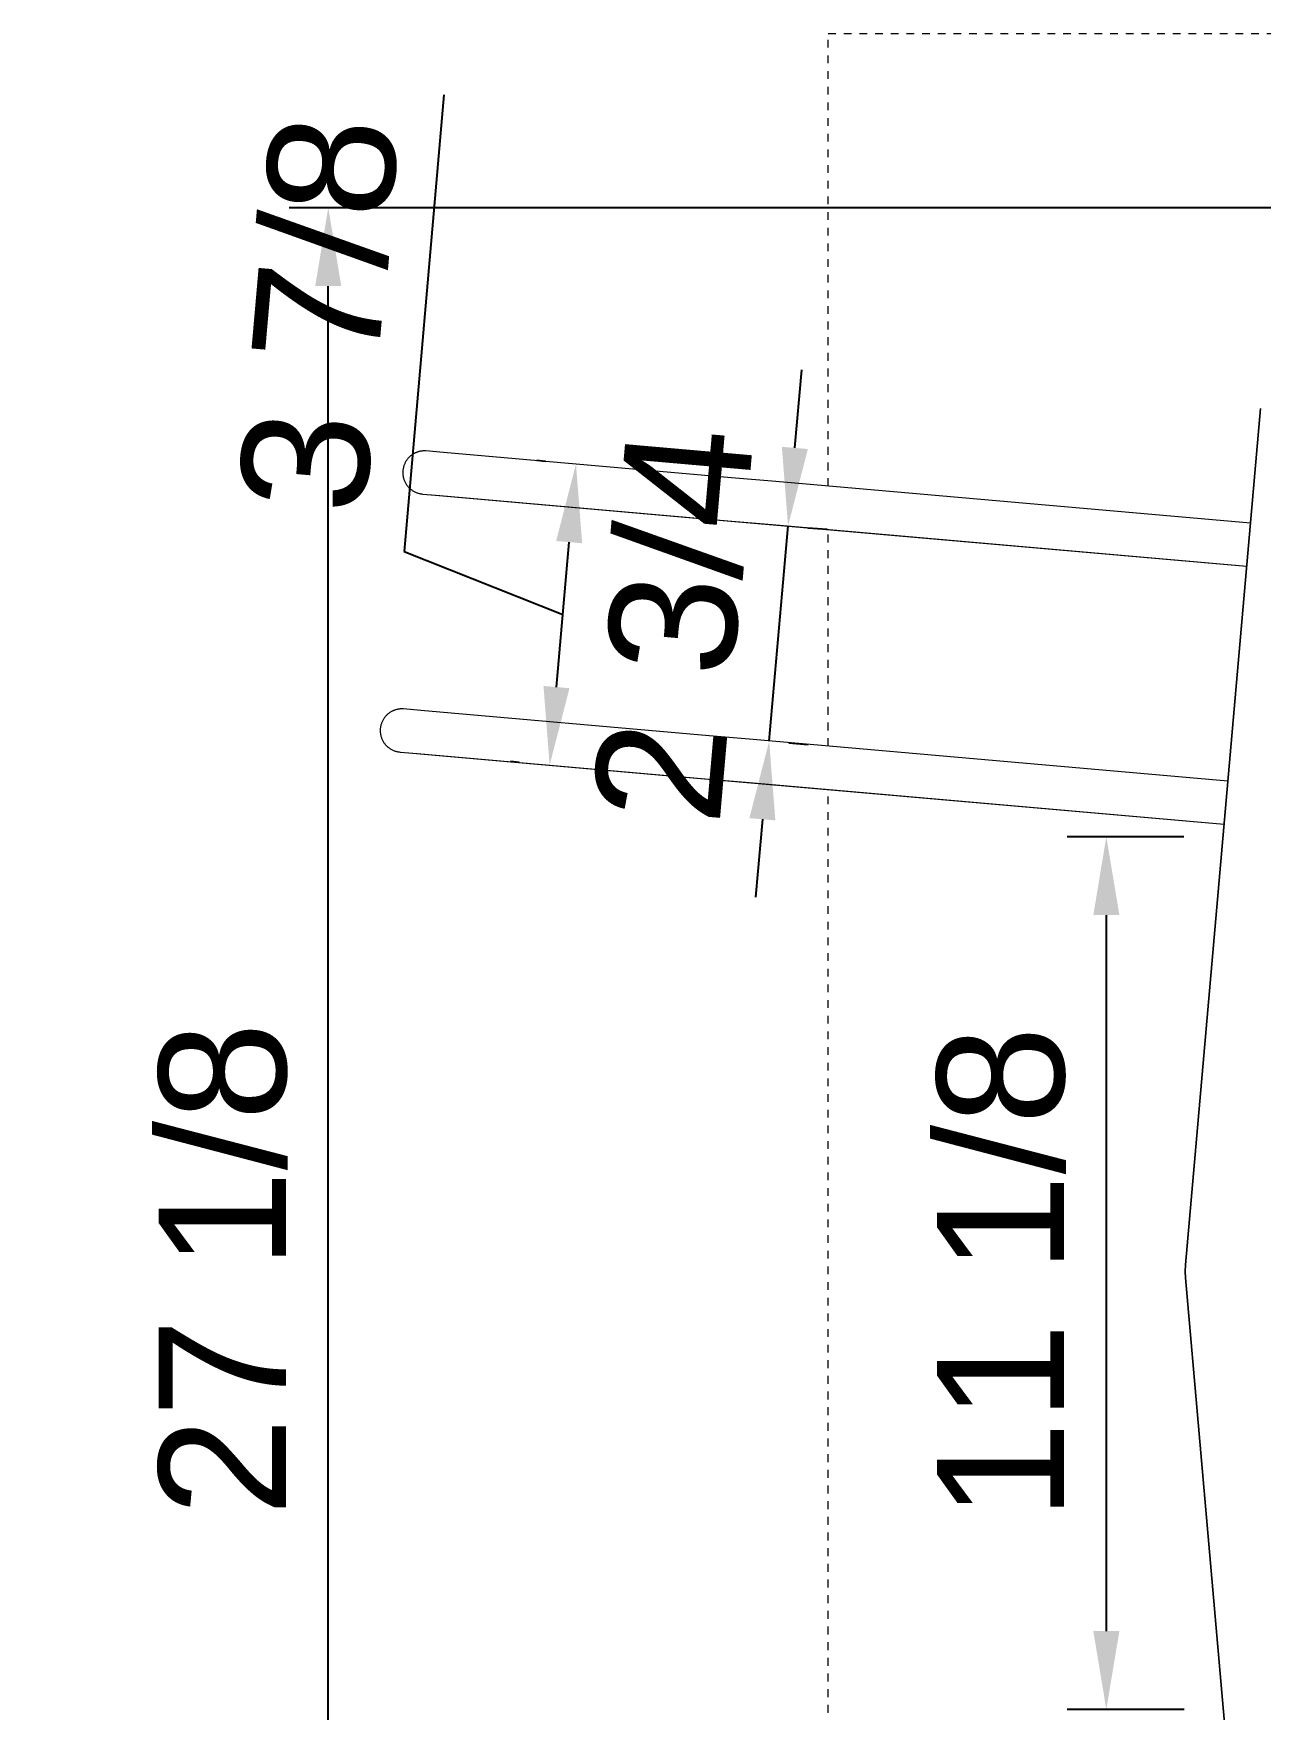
# Model space of a CAD drawing. Header units: inches. Extents: x -10 to 196, y -3 to 133.
# Drawn here: x -9.6 to 6.07, y 55.18 to 76.58 of the extents above; entities that cross this region are included whole.
import ezdxf

# ---------------------------------------------------------------- set-up
doc = ezdxf.new("R2010")
doc.units = ezdxf.units.IN
doc.linetypes.add('HIDDEN', pattern=[1.905, 1.27, -0.635])
for name, color, linetype, lineweight in [('ZANO_R', 7, 'Continuous', 0), ('ZANO_R_przerywana', 250, 'HIDDEN', 0), ('ZANO_W', 1, 'Continuous', 0)]:
    doc.layers.add(name, color=color, linetype=linetype, lineweight=lineweight)
doc.styles.get("Standard").update_dxf_attribs({"font": 'arial.ttf'})
doc.dimstyles.new('amerykanie', dxfattribs={"dimtxt": 50, "dimasz": 50, "dimexe": 0.5, "dimexo": 0.5, "dimgap": 1, "dimtad": 1, "dimdec": 0, "dimzin": 0, "dimlunit": 5, "dimtxsty": 'Standard', "dimcen": 0.09, "dimclrd": 1, "dimclre": 1, "dimclrt": 1, "dimazin": 0, "dimtfac": 1, "dimtdec": 0, "dimtmove": 0, "dimatfit": 3, "dimfxl": 1, "dimtzin": 0, "dimarcsym": 1})

# ---------------------------------------------------------------- blocks, each defined once
blk = doc.blocks.new('*D384')
at = {"layer": 'ZANO_W', "color": 1, "lineweight": -2}
for p, q in [((10.283, 72.002), (8.648, 72.002)), ((9.148, 50.753), (9.148, 71.002)), ((10.011, 49.753), (8.648, 49.753))]:
    blk.add_line(p, q, dxfattribs=at)
at = {"layer": 'ZANO_W', "color": 1}
for points in [[(9.314, 71.002), (8.981, 71.002), (9.148, 72.002)], [(8.981, 50.753), (9.314, 50.753), (9.148, 49.753)]]:
    blk.add_solid(points, dxfattribs=at)
at = {"layer": 'ZANO_W', "color": 1, "insert": (7.808, 60.877), "char_height": 1.625, "attachment_point": 5, "rotation": 90}
blk.add_mtext('22 1/4', dxfattribs=at)
blk = doc.blocks.new('*D385')
at = {"layer": 'ZANO_W', "color": 1, "lineweight": -2}
for p, q in [((0.122, 71.29), (0.209, 72.287)), ((-0.206, 67.545), (0.035, 70.294)), ((0.288, 70.272), (0.533, 70.251)), ((0.047, 67.523), (0.292, 67.502)), ((-0.293, 66.549), (-0.38, 65.553))]:
    blk.add_line(p, q, dxfattribs=at)
at = {"layer": 'ZANO_W', "color": 1}
for points in [[(-0.044, 71.305), (0.288, 71.276), (0.035, 70.294)], [(-0.127, 66.534), (-0.459, 66.563), (-0.206, 67.545)]]:
    blk.add_solid(points, dxfattribs=at)
at = {"layer": 'ZANO_W', "color": 1, "insert": (-1.421, 69.037), "char_height": 1.625, "attachment_point": 5, "rotation": 84.9999}
blk.add_mtext('2 3/4', dxfattribs=at)
blk = doc.blocks.new('*D386')
at = {"layer": 'ZANO_W', "color": 1, "lineweight": -2}
for p, q in [((-4.359, 75.801), (-4.869, 69.969)), ((-3.064, 71.118), (-3.171, 71.128)), ((-2.922, 68.236), (-2.76, 70.088)), ((-4.869, 69.969), (-2.841, 69.162)), ((-3.4, 67.274), (-3.507, 67.284))]:
    blk.add_line(p, q, dxfattribs=at)
at = {"layer": 'ZANO_W', "color": 1}
for points in [[(-2.594, 70.073), (-2.926, 70.102), (-2.673, 71.084)], [(-3.088, 68.251), (-2.756, 68.222), (-3.009, 67.24)]]:
    blk.add_solid(points, dxfattribs=at)
at = {"layer": 'ZANO_W', "color": 1, "insert": (-5.95, 73.002), "char_height": 1.625, "attachment_point": 5, "rotation": 85}
blk.add_mtext('3 7/8', dxfattribs=at)
blk = doc.blocks.new('*D387')
at = {"layer": 'ZANO_W', "color": 1, "lineweight": -2}
for p, q in [((6.561, 74.358), (-6.336, 74.358)), ((-5.836, 48.25), (-5.836, 73.358)), ((6.522, 47.25), (-6.336, 47.25))]:
    blk.add_line(p, q, dxfattribs=at)
at = {"layer": 'ZANO_W', "color": 1}
for points in [[(-5.67, 73.358), (-6.003, 73.358), (-5.836, 74.358)], [(-6.003, 48.25), (-5.67, 48.25), (-5.836, 47.25)]]:
    blk.add_solid(points, dxfattribs=at)
at = {"layer": 'ZANO_W', "color": 1, "insert": (-7.177, 60.804), "char_height": 1.625, "attachment_point": 5, "rotation": 90}
blk.add_mtext('27 1/8', dxfattribs=at)
blk = doc.blocks.new('*D392')
at = {"layer": 'ZANO_W', "color": 1, "lineweight": -2}
for p, q in [((5.089, 66.325), (3.599, 66.325)), ((4.099, 65.325), (4.099, 56.181)), ((5.093, 55.181), (3.599, 55.181))]:
    blk.add_line(p, q, dxfattribs=at)
at = {"layer": 'ZANO_W', "color": 1}
for points in [[(4.266, 65.325), (3.933, 65.325), (4.099, 66.325)], [(3.933, 56.181), (4.266, 56.181), (4.099, 55.181)]]:
    blk.add_solid(points, dxfattribs=at)
at = {"layer": 'ZANO_W', "color": 1, "insert": (2.759, 60.753), "char_height": 1.625, "attachment_point": 5, "rotation": 90}
blk.add_mtext('11 1/8', dxfattribs=at)

msp = doc.modelspace()

# ---------------------------------------------------------------- linework, layer by layer
at = {"layer": 'ZANO_R'}
for p, q in [((5.11039, 60.85667), (6.06722, 71.79338)), ((5.11039, 60.85667), (6.06722, 71.79338)), ((6.06722, 71.79338), (5.11039, 60.85667)), ((-4.87271, 71.05575), (-4.87509, 71.04735)), ((-4.87005, 71.06409), (-4.87271, 71.05575)), ((-4.86712, 71.07237), (-4.87005, 71.06409)), ((-4.86393, 71.08057), (-4.86712, 71.07237)), ((-4.86046, 71.08868), (-4.86393, 71.08057)), ((-4.85673, 71.09669), (-4.86046, 71.08868)), ((-4.85274, 71.10459), (-4.85673, 71.09669)), ((-4.8485, 71.11235), (-4.85274, 71.10459)), ((-4.84401, 71.11998), (-4.8485, 71.11235)), ((-4.83928, 71.12745), (-4.84401, 71.11998)), ((-4.83432, 71.13476), (-4.83928, 71.12745)), ((-4.82914, 71.1419), (-4.83432, 71.13476)), ((-4.82374, 71.14885), (-4.82914, 71.1419)), ((-4.81813, 71.15561), (-4.82374, 71.14885)), ((-4.81233, 71.16217), (-4.81813, 71.15561)), ((-4.80635, 71.16852), (-4.81233, 71.16217)), ((-4.79966, 71.17517), (-4.80635, 71.16852)), ((-4.79273, 71.1816), (-4.79966, 71.17517)), ((-4.78558, 71.18779), (-4.79273, 71.1816)), ((-4.77821, 71.19374), (-4.78558, 71.18779)), ((-4.77065, 71.19943), (-4.77821, 71.19374)), ((-4.76289, 71.20485), (-4.77065, 71.19943)), ((-4.75497, 71.21), (-4.76289, 71.20485)), ((-4.74689, 71.21487), (-4.75497, 71.21)), ((-4.74146, 71.21793), (-4.74689, 71.21487)), ((-4.73597, 71.22087), (-4.74146, 71.21793)), ((-4.73041, 71.22368), (-4.73597, 71.22087)), ((-4.72478, 71.22637), (-4.73041, 71.22368)), ((-4.7191, 71.22893), (-4.72478, 71.22637)), ((-4.71336, 71.23136), (-4.7191, 71.22893)), ((-4.70757, 71.23366), (-4.71336, 71.23136)), ((-4.70172, 71.23582), (-4.70757, 71.23366)), ((-4.69583, 71.23786), (-4.70172, 71.23582)), ((-4.6899, 71.23976), (-4.69583, 71.23786)), ((-4.68392, 71.24153), (-4.6899, 71.23976)), ((-4.67791, 71.24316), (-4.68392, 71.24153)), ((-4.67186, 71.24466), (-4.67791, 71.24316)), ((-4.66578, 71.24602), (-4.67186, 71.24466)), ((-4.65966, 71.24724), (-4.66578, 71.24602)), ((-4.65353, 71.24832), (-4.65966, 71.24724)), ((-4.64545, 71.24952), (-4.65353, 71.24832)), ((-4.63734, 71.25048), (-4.64545, 71.24952)), ((-4.6292, 71.2512), (-4.63734, 71.25048)), ((-4.62105, 71.25168), (-4.6292, 71.2512)), ((-4.61194, 71.25194), (-4.62105, 71.25168)), ((-4.60493, 71.25193), (-4.61194, 71.25194)), ((-4.60024, 71.25184), (-4.60493, 71.25193)), ((-4.59556, 71.25166), (-4.60024, 71.25184)), ((-4.58842, 71.25121), (-4.59556, 71.25166)), ((-4.36463, 71.23175), (-4.58842, 71.25121)), ((-0.68597, 70.91048), (-4.36463, 71.23175)), ((-4.88434, 70.98132), (-4.88435, 70.97177)), ((-4.88435, 70.97177), (-4.88402, 70.96222)), ((-4.884, 70.99086), (-4.88434, 70.98132)), ((-4.88402, 70.96222), (-4.88337, 70.9527)), ((-4.88334, 71.00039), (-4.884, 70.99086)), ((-4.88337, 70.9527), (-4.8824, 70.94331)), ((-4.88234, 71.00988), (-4.88334, 71.00039)), ((-4.8824, 70.94331), (-4.8811, 70.93396)), ((-4.88101, 71.01934), (-4.88234, 71.00988)), ((-4.8811, 70.93396), (-4.87949, 70.92466)), ((-4.87936, 71.02874), (-4.88101, 71.01934)), ((-4.87949, 70.92466), (-4.87756, 70.91542)), ((-4.87738, 71.03809), (-4.87936, 71.02874)), ((-4.87756, 70.91542), (-4.87532, 70.90626)), ((-4.87509, 71.04735), (-4.87738, 71.03809)), ((-4.87532, 70.90626), (-4.87276, 70.89717)), ((-4.87276, 70.89717), (-4.86989, 70.88818)), ((-4.86989, 70.88818), (-4.86672, 70.87929)), ((-4.86672, 70.87929), (-4.86325, 70.87052)), ((-4.86325, 70.87052), (-4.85947, 70.86187)), ((-4.85947, 70.86187), (-4.85541, 70.85335)), ((-4.85541, 70.85335), (-4.85105, 70.84498)), ((-4.85105, 70.84498), (-4.84641, 70.83676)), ((-0.12164, 70.86115), (-0.68597, 70.91048)), ((5.93927, 70.33089), (-0.12164, 70.86115)), ((-4.84641, 70.83676), (-4.84149, 70.82871)), ((-4.84149, 70.82871), (-4.8363, 70.82082)), ((-4.8363, 70.82082), (-4.83084, 70.81313)), ((-4.83084, 70.81313), (-4.82512, 70.80562)), ((-4.82512, 70.80562), (-4.81915, 70.79831)), ((-4.81915, 70.79831), (-4.81293, 70.79121)), ((-4.81293, 70.79121), (-4.80647, 70.78433)), ((-4.80647, 70.78433), (-4.79978, 70.77768)), ((-4.79978, 70.77768), (-4.79287, 70.77125)), ((-4.79287, 70.77125), (-4.78574, 70.76507)), ((-4.78574, 70.76507), (-4.7784, 70.75913)), ((-4.7784, 70.75913), (-4.77086, 70.75345)), ((-4.77086, 70.75345), (-4.76313, 70.74803)), ((-4.76313, 70.74803), (-4.75523, 70.74288)), ((-4.75523, 70.74288), (-4.74715, 70.73801)), ((-4.74715, 70.73801), (-4.73891, 70.73341)), ((-4.73891, 70.73341), (-4.73051, 70.72909)), ((-4.73051, 70.72909), (-4.72197, 70.72507)), ((-4.72197, 70.72507), (-4.7133, 70.72134)), ((-4.7133, 70.72134), (-4.70451, 70.71791)), ((-4.70451, 70.71791), (-4.69561, 70.71478)), ((-4.69561, 70.71478), (-4.6866, 70.71196)), ((-4.6866, 70.71196), (-4.6775, 70.70945)), ((-4.6775, 70.70945), (-4.66833, 70.70726)), ((-4.66833, 70.70726), (-4.65908, 70.70537)), ((-4.65908, 70.70537), (-4.64977, 70.70381)), ((-4.64977, 70.70381), (-4.64041, 70.70257)), ((-4.64041, 70.70257), (-4.63102, 70.70164)), ((-4.63102, 70.70166), (-4.41258, 70.68262)), ((-4.62488, 70.70123), (-4.62609, 70.7013)), ((-4.62546, 70.70115), (-4.62422, 70.70104)), ((-4.51976, 70.69185), (-1.18507, 70.39871)), ((-4.41258, 70.68262), (-0.73393, 70.36136)), ((-1.18507, 70.39871), (-0.44782, 70.33413)), ((-0.73393, 70.36136), (-0.16968, 70.31203)), ((-0.44782, 70.33413), (5.89104, 69.77955)), ((-0.16968, 70.31203), (5.89123, 69.78177)), ((-5.11738, 67.84721), (-5.12257, 67.84007)), ((-5.11198, 67.85416), (-5.11738, 67.84721)), ((-5.10638, 67.86092), (-5.11198, 67.85416)), ((-5.10058, 67.86748), (-5.10638, 67.86092)), ((-5.0946, 67.87383), (-5.10058, 67.86748)), ((-5.08791, 67.88048), (-5.0946, 67.87383)), ((-5.08098, 67.8869), (-5.08791, 67.88048)), ((-5.07383, 67.8931), (-5.08098, 67.8869)), ((-5.06646, 67.89904), (-5.07383, 67.8931)), ((-5.05889, 67.90473), (-5.06646, 67.89904)), ((-5.05114, 67.91016), (-5.05889, 67.90473)), ((-5.04322, 67.91531), (-5.05114, 67.91016)), ((-5.03514, 67.92017), (-5.04322, 67.91531)), ((-5.02971, 67.92324), (-5.03514, 67.92017)), ((-5.02421, 67.92618), (-5.02971, 67.92324)), ((-5.01865, 67.92899), (-5.02421, 67.92618)), ((-5.01303, 67.93167), (-5.01865, 67.92899)), ((-5.00735, 67.93423), (-5.01303, 67.93167)), ((-5.00161, 67.93666), (-5.00735, 67.93423)), ((-4.99582, 67.93896), (-5.00161, 67.93666)), ((-4.98997, 67.94113), (-4.99582, 67.93896)), ((-4.98408, 67.94317), (-4.98997, 67.94113)), ((-4.97815, 67.94507), (-4.98408, 67.94317)), ((-4.97217, 67.94684), (-4.97815, 67.94507)), ((-4.96616, 67.94847), (-4.97217, 67.94684)), ((-4.96011, 67.94996), (-4.96616, 67.94847)), ((-4.95402, 67.95132), (-4.96011, 67.94996)), ((-4.94791, 67.95254), (-4.95402, 67.95132)), ((-4.94178, 67.95362), (-4.94791, 67.95254)), ((-4.9337, 67.95482), (-4.94178, 67.95362)), ((-4.92559, 67.95578), (-4.9337, 67.95482)), ((-4.91745, 67.9565), (-4.92559, 67.95578)), ((-4.90929, 67.95698), (-4.91745, 67.9565)), ((-4.90019, 67.95724), (-4.90929, 67.95698)), ((-4.89318, 67.95724), (-4.90019, 67.95724)), ((-4.88849, 67.95715), (-4.89318, 67.95724)), ((-4.88381, 67.95697), (-4.88849, 67.95715)), ((-4.87667, 67.95651), (-4.88381, 67.95697)), ((-4.65288, 67.93705), (-4.87667, 67.95651)), ((-0.97422, 67.61579), (-4.65288, 67.93705)), ((-5.17259, 67.68662), (-5.1726, 67.67707)), ((-5.1726, 67.67707), (-5.17227, 67.66753)), ((-5.17225, 67.69616), (-5.17259, 67.68662)), ((-5.17227, 67.66753), (-5.17162, 67.658)), ((-5.17158, 67.70569), (-5.17225, 67.69616)), ((-5.17162, 67.658), (-5.17064, 67.64862)), ((-5.17059, 67.71519), (-5.17158, 67.70569)), ((-5.17064, 67.64862), (-5.16935, 67.63927)), ((-5.16926, 67.72464), (-5.17059, 67.71519)), ((-5.16935, 67.63927), (-5.16774, 67.62997)), ((-5.16761, 67.73405), (-5.16926, 67.72464)), ((-5.16774, 67.62997), (-5.16581, 67.62073)), ((-5.16563, 67.74339), (-5.16761, 67.73405)), ((-5.16333, 67.75266), (-5.16563, 67.74339)), ((-5.16095, 67.76105), (-5.16333, 67.75266)), ((-5.1583, 67.76939), (-5.16095, 67.76105)), ((-5.15537, 67.77767), (-5.1583, 67.76939)), ((-5.15217, 67.78588), (-5.15537, 67.77767)), ((-5.14871, 67.79399), (-5.15217, 67.78588)), ((-5.14498, 67.802), (-5.14871, 67.79399)), ((-5.14099, 67.80989), (-5.14498, 67.802)), ((-5.13675, 67.81766), (-5.14099, 67.80989)), ((-5.13226, 67.82528), (-5.13675, 67.81766)), ((-5.12753, 67.83276), (-5.13226, 67.82528)), ((-5.12257, 67.84007), (-5.12753, 67.83276)), ((-5.16581, 67.62073), (-5.16357, 67.61156)), ((-5.16357, 67.61156), (-5.16101, 67.60248)), ((-5.16101, 67.60248), (-5.15814, 67.59349)), ((-5.15814, 67.59349), (-5.15497, 67.5846)), ((-5.15497, 67.5846), (-5.1515, 67.57582)), ((-5.1515, 67.57582), (-5.14772, 67.56717)), ((-5.14772, 67.56717), (-5.14365, 67.55866)), ((-5.14365, 67.55866), (-5.1393, 67.55028)), ((-5.1393, 67.55028), (-5.13466, 67.54207)), ((-5.13466, 67.54207), (-5.12974, 67.53401)), ((-5.12974, 67.53401), (-5.12455, 67.52613)), ((-5.12455, 67.52613), (-5.11909, 67.51843)), ((-5.11909, 67.51843), (-5.11337, 67.51092)), ((-5.11337, 67.51092), (-5.1074, 67.50362)), ((-5.1074, 67.50362), (-5.10118, 67.49652)), ((-5.10118, 67.49652), (-5.09472, 67.48964)), ((-5.09472, 67.48964), (-5.08803, 67.48298)), ((-5.08803, 67.48298), (-5.08111, 67.47656)), ((-5.08111, 67.47656), (-5.07398, 67.47037)), ((-5.07398, 67.47037), (-5.06665, 67.46444)), ((-5.06665, 67.46444), (-5.05911, 67.45876)), ((-5.05911, 67.45876), (-5.05138, 67.45334)), ((-5.05138, 67.45334), (-5.04348, 67.44819)), ((-5.04348, 67.44819), (-5.0354, 67.44331)), ((-5.0354, 67.44331), (-5.02715, 67.43871)), ((-5.02715, 67.43871), (-5.01876, 67.4344)), ((-5.01876, 67.4344), (-5.01022, 67.43038)), ((-5.01022, 67.43038), (-5.00155, 67.42665)), ((-5.00155, 67.42665), (-4.99276, 67.42322)), ((-4.99276, 67.42322), (-4.98386, 67.42009)), ((-4.98386, 67.42009), (-4.97485, 67.41727)), ((-4.97485, 67.41727), (-4.96575, 67.41476)), ((-4.96575, 67.41476), (-4.95657, 67.41256)), ((-0.40989, 67.56645), (-0.97422, 67.61579)), ((5.65102, 67.03619), (-0.40989, 67.56645)), ((-4.95657, 67.41256), (-4.94733, 67.41068)), ((-4.94733, 67.41068), (-4.93802, 67.40912)), ((-4.93802, 67.40912), (-4.92866, 67.40787)), ((-4.92866, 67.40787), (-4.91927, 67.40695)), ((-4.91927, 67.40696), (-4.70083, 67.38793)), ((-4.91312, 67.40654), (-4.91434, 67.40661)), ((-4.91371, 67.40645), (-4.91246, 67.40634)), ((-4.80801, 67.39715), (-1.47332, 67.10402)), ((-4.70083, 67.38793), (-1.02218, 67.06667)), ((-1.47332, 67.10402), (-0.73607, 67.03944)), ((-1.02218, 67.06667), (-0.45793, 67.01734)), ((-0.73607, 67.03944), (5.60279, 66.48486)), ((-0.45793, 67.01734), (5.60298, 66.48708)), ((5.10718, 60.80164), (5.10678, 60.77415)), ((5.10718, 60.80164), (5.10678, 60.77415)), ((5.10678, 60.77415), (5.10718, 60.80164)), ((5.10838, 60.8291), (5.10718, 60.80164)), ((5.10838, 60.8291), (5.10718, 60.80164)), ((5.10718, 60.80164), (5.10838, 60.8291)), ((5.11037, 60.85651), (5.10838, 60.8291)), ((5.11037, 60.85651), (5.10838, 60.8291)), ((5.10838, 60.8291), (5.11037, 60.85651)), ((5.10678, 60.77415), (5.10718, 60.74667)), ((5.10678, 60.77415), (5.10718, 60.74667)), ((5.10718, 60.74667), (5.10678, 60.77415)), ((5.10718, 60.74667), (5.10838, 60.71921)), ((5.10718, 60.74667), (5.10838, 60.71921)), ((5.10838, 60.71921), (5.10718, 60.74667)), ((5.10838, 60.71921), (5.11037, 60.6918)), ((5.10838, 60.71921), (5.11037, 60.6918)), ((5.11037, 60.6918), (5.10838, 60.71921)), ((6.06722, 49.75493), (5.11039, 60.69164)), ((6.06722, 49.75493), (5.11039, 60.69164)), ((5.11039, 60.69164), (6.06722, 49.75493))]:
    msp.add_line(p, q, dxfattribs=at)
at = {"layer": 'ZANO_R_przerywana', "ltscale": 0.05}
for p, q in [((0.54684, 70.80266), (0.54684, 76.58216)), ((0.54684, 76.58216), (14.32717, 76.58216)), ((0.54684, 67.48275), (0.54684, 70.24711)), ((0.54684, 54.73923), (0.54684, 66.9272))]:
    msp.add_line(p, q, dxfattribs=at)

# ---------------------------------------------------------------- dimensions: what is measured, and where the dimension line sits
at = {"layer": 'ZANO_W'}
dim = msp.add_aligned_dim(p1=(-2.90219, 67.23077), p2=(-2.5659, 71.07458), distance=0.10756, dimstyle='amerykanie', override={"dimtxt": 1.625, "dimasz": 1, "dimgap": 0.5, "dimdec": 4, "dimaunit": 1, "dimadec": 1, "dimtdec": 4, "dimtmove": 1, "dimfrac": 2}, dxfattribs=at)
dim.commit()
dim.dimension.update_dxf_attribs({"geometry": '*D386', "text_midpoint": (-6.16143, 70.58407)})
for base, p1, p2, picture, middle in [((-5.83634, 74.35833), (7.02183, 47.25024), (7.06119, 74.35833), '*D387', (-7.17656, 60.80429)), ((9.14774, 72.00209), (10.51119, 49.75272), (10.78289, 72.00209), '*D384', (7.80752, 60.8774)), ((4.0992032, 55.1806714), (5.5888053, 66.325021), (5.5925338, 55.1806714), '*D392', (2.7589918, 60.7528462))]:
    dim = msp.add_linear_dim(base=base, p1=p1, p2=p2, angle=90, dimstyle='amerykanie', override={"dimtxt": 1.625, "dimasz": 1, "dimgap": 0.5, "dimdec": 4, "dimaunit": 1, "dimadec": 1, "dimtdec": 4, "dimtmove": 1, "dimfrac": 2}, dxfattribs=at)
    dim.commit()
    dim.dimension.update_dxf_attribs({"geometry": picture, "text_midpoint": middle})
dim = msp.add_linear_dim(base=(0.03451, 70.29417), p1=(-0.45082, 67.56657), p2=(-0.21031, 70.31559), angle=84.999934, dimstyle='amerykanie', override={"dimtxt": 1.625, "dimasz": 1, "dimgap": 0.5, "dimdec": 4, "dimaunit": 1, "dimadec": 1, "dimtdec": 4, "dimtmove": 1, "dimfrac": 2}, dxfattribs=at)
dim.commit()
dim.dimension.update_dxf_attribs({"geometry": '*D385', "text_midpoint": (-0.08575, 68.91966), "dimtype": 161})

doc.saveas('drawing.dxf')
